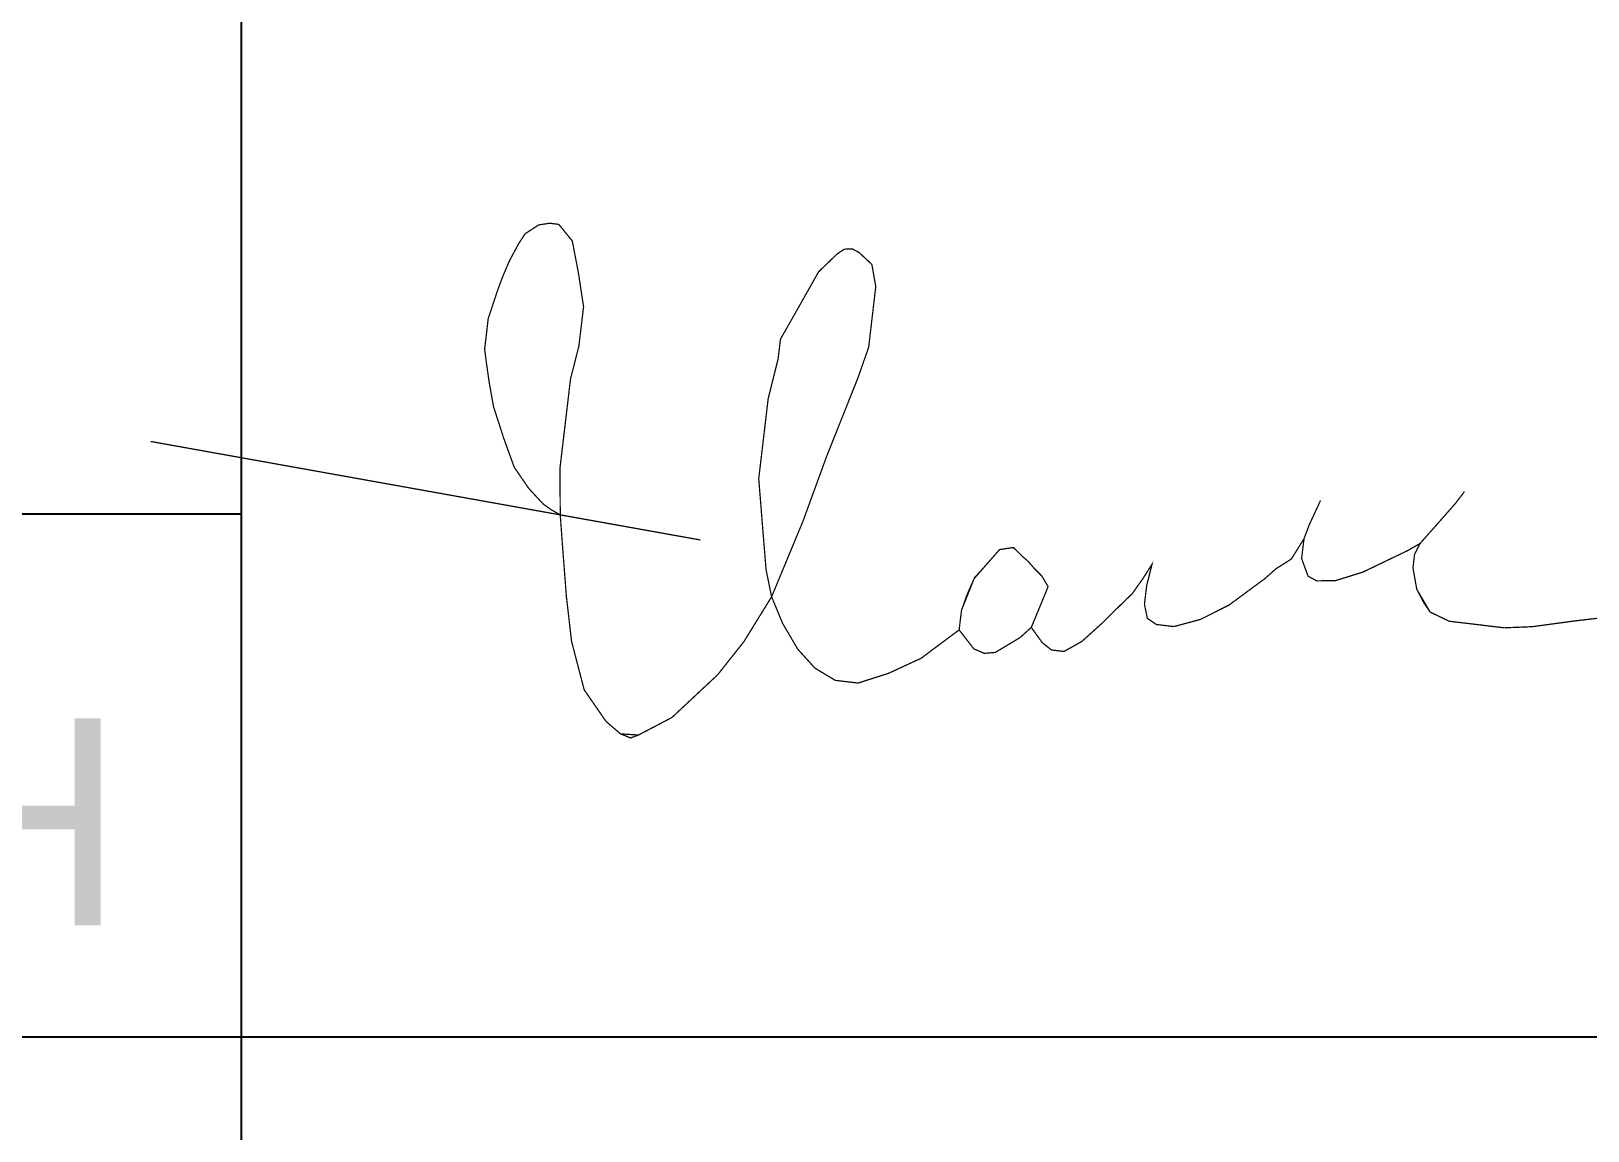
# Model space of a CAD drawing. Extents: x -1855204 to -1466800, y -1308584 to -996495.
# Drawn here: x -1714200 to -1712724, y -1072933 to -1071890 of the extents above; entities that cross this region are included whole.
import ezdxf
from ezdxf.enums import TextEntityAlignment as Align

# ---------------------------------------------------------------- set-up
doc = ezdxf.new("R2010")
doc.units = 0
doc.header["$LTSCALE"] = 150
doc.layers.get('0').update_dxf_attribs({"lineweight": 18})
doc.layers.add('05.Text', color=253, linetype='Continuous', lineweight=18)
doc.layers.add('12.Khung', color=36, linetype='Continuous', lineweight=25)
doc.styles.add('VnAvantH', font='')
doc.styles.get('VnAvantH').set_extended_font_data('.VnAvantH')

# ---------------------------------------------------------------- blocks, each defined once
blk = doc.blocks.new('100')
at = {"color": 1, "const_width": 1.21}
for points in [[(1899312.4, -932301.8), (1899838.1, -932396), (1899704, -932372), (1899705.9, -932398.5), (1899709.9, -932450.4), (1899714.8, -932492.9), (1899726.9, -932539.3), (1899747.7, -932569.4), (1899761.6, -932581.4), (1899771.3, -932585.3), (1899778.8, -932582.5), (1899810.7, -932565.8), (1899854.5, -932524.9), (1899879.6, -932493.2), (1899906.1, -932450.3), (1899936, -932378.3), (1899958.5, -932316.6), (1899988.6, -932241.1), (1899998.9, -932211.8), (1900002.4, -932181.8), (1900005.7, -932153.7), (1900002, -932132.6), (1899989.8, -932121.1), (1899983.4, -932117.7), (1899975.5, -932117.9), (1899968.3, -932122.9), (1899951, -932139.6), (1899926.9, -932182.3), (1899914.6, -932203.9), (1899912.3, -932223), (1899902.8, -932260.9), (1899899.1, -932292.4), (1899893.8, -932337.3), (1899897.3, -932381.3), (1899900.8, -932424.4), (1899906.1, -932450.3), (1899916.5, -932475.5), (1899931.1, -932500.4), (1899947.4, -932518.4), (1899966.9, -932530.2), (1899988.8, -932532.8), (1900017.9, -932523.5), (1900048.9, -932509.2), (1900069.2, -932494.1), (1900085.4, -932482), (1900087.7, -932463.1), (1900092.9, -932448.5), (1900100.1, -932432.1), (1900109.1, -932422.2), (1900124, -932405.2), (1900137.3, -932403.2), (1900145.5, -932411.3), (1900137.3, -932403.2), (1900124, -932405.2), (1900099.7, -932433), (1900087.7, -932463.1), (1900085.4, -932482), (1900099.5, -932500.1), (1900109.4, -932504.4), (1900120.1, -932503.5), (1900143.6, -932489.4), (1900154.4, -932479.6), (1900164.6, -932455), (1900170.5, -932440.6), (1900164.6, -932455), (1900154.4, -932479.6), (1900165, -932494.3), (1900173.8, -932501.2), (1900185.7, -932502.6), (1900202.8, -932493), (1900222.2, -932475.5), (1900235.6, -932462.2), (1900251.1, -932447.2), (1900261.6, -932432.2), (1900269.9, -932419.2), (1900262, -932431.6), (1900269.9, -932419.2), (1900264.8, -932439.3), (1900262.6, -932457.4), (1900265.4, -932470.9), (1900274, -932476.8), (1900290.8, -932478.8), (1900316.4, -932471.9), (1900343.7, -932458.1), (1900377.7, -932433), (1900388.7, -932423.3), (1900403.1, -932414.2), (1900415.2, -932394.8), (1900420.1, -932381.7), (1900431, -932358.2), (1900420.1, -932381.7), (1900415.2, -932394.8), (1900412.9, -932413.8), (1900419.1, -932430.6), (1900427.3, -932435.1), (1900445.5, -932434.8), (1900471.3, -932426.8), (1900514.6, -932406), (1900526.1, -932399.4), (1900541.9, -932381.6), (1900560.3, -932360.7), (1900568.6, -932349.7), (1900560.3, -932360.7), (1900541.9, -932381.6), (1900526.1, -932399.4), (1900520.9, -932409.7), (1900519.4, -932422.7), (1900523, -932443.1), (1900530, -932456.4), (1900535.8, -932464.9), (1900554, -932473.7), (1900570.2, -932475.6), (1900606.6, -932480), (1900633.5, -932478.9), (1900674.9, -932473.3), (1900808, -932457.8)], [(1900808, -932457.8), (1900674.9, -932473.3), (1900633.5, -932478.9), (1900606.6, -932480), (1900570.2, -932475.6), (1900554, -932473.7), (1900535.8, -932464.9), (1900523, -932443.1), (1900519.4, -932422.7), (1900520.9, -932409.7), (1900526.1, -932399.4), (1900514.6, -932406), (1900471.3, -932426.8), (1900445.5, -932434.8), (1900427.3, -932435.1), (1900419.1, -932430.6), (1900412.9, -932413.8), (1900415.2, -932394.8), (1900403.1, -932414.2), (1900388.7, -932423.3), (1900377.7, -932433), (1900343.7, -932458.1), (1900316.4, -932471.9), (1900290.8, -932478.8), (1900274, -932476.8), (1900265.4, -932470.9), (1900262.6, -932457.4), (1900264.8, -932439.3), (1900269.9, -932419.2), (1900261.6, -932432.2), (1900251.1, -932447.2), (1900235.6, -932462.2), (1900222.2, -932475.5), (1900202.8, -932493), (1900185.7, -932502.6), (1900173.8, -932501.2), (1900165, -932494.3), (1900154.4, -932479.6), (1900143.6, -932489.4), (1900120.1, -932503.5), (1900109.4, -932504.4), (1900099.5, -932500.1), (1900085.4, -932482), (1900048.9, -932509.2), (1900017.9, -932523.5), (1899988.8, -932532.8), (1899966.9, -932530.2), (1899947.4, -932518.4), (1899931.1, -932500.4), (1899916.5, -932475.5), (1899906.1, -932450.3), (1899879.6, -932493.2), (1899854.5, -932524.9), (1899810.7, -932565.8), (1899778.8, -932582.5), (1899761.6, -932581.4), (1899747.7, -932569.4), (1899726.9, -932539.3), (1899714.8, -932492.9), (1899709.9, -932450.4), (1899705.9, -932398.5), (1899704, -932372), (1899703.7, -932327.5), (1899707.9, -932292.1), (1899713.8, -932242.1), (1899721.8, -932210.6), (1899726.3, -932173), (1899721.3, -932140.2), (1899715.5, -932110), (1899702.6, -932094.2), (1899693.9, -932093.1), (1899683.4, -932094.7), (1899670.5, -932103.1), (1899664.1, -932112.8)], [(1899664.1, -932112.8), (1899655, -932129.9), (1899648.5, -932145.3), (1899643.7, -932158.4), (1899640.5, -932167.9), (1899635.1, -932184.1), (1899633.4, -932199.2), (1899631.7, -932213.4), (1899633.3, -932226), (1899636, -932245), (1899640.2, -932268.5), (1899650, -932298.9), (1899660, -932326.4), (1899673.8, -932346.6), (1899687.8, -932361.7), (1899695.3, -932367), (1899704, -932372)], [(1900145.5, -932411.3), (1900151.8, -932416.8), (1900156.8, -932422.7), (1900164.6, -932430.6), (1900170.5, -932440.6)]]:
    blk.add_lwpolyline(points, dxfattribs=at)
at = {"layer": '12.Khung'}
for p, q in [((1899398.9, -930871.1), (1899398.9, -937871)), ((1896212.6, -932371.1), (1899398.9, -932371.1)), ((1896212.6, -932871.1), (1901212.6, -932871.1))]:
    blk.add_line(p, q, dxfattribs=at)
at = {"layer": '05.Text', "style": 'VnAvantH'}
blk.add_text('KS.TRÇN C¤NG THµNH', height=197.998, dxfattribs=at).set_placement((1899286, -932764.4), align=Align.RIGHT)

msp = doc.modelspace()

# ---------------------------------------------------------------- block references
at = {"layer": '05.Text', "xscale": 0.991454545641318, "yscale": 0.991454545641318, "zscale": 0.9914545456793755}
msp.add_blockref('100', (-3597168.7, -147944.3), dxfattribs=at)

doc.saveas('drawing.dxf')
